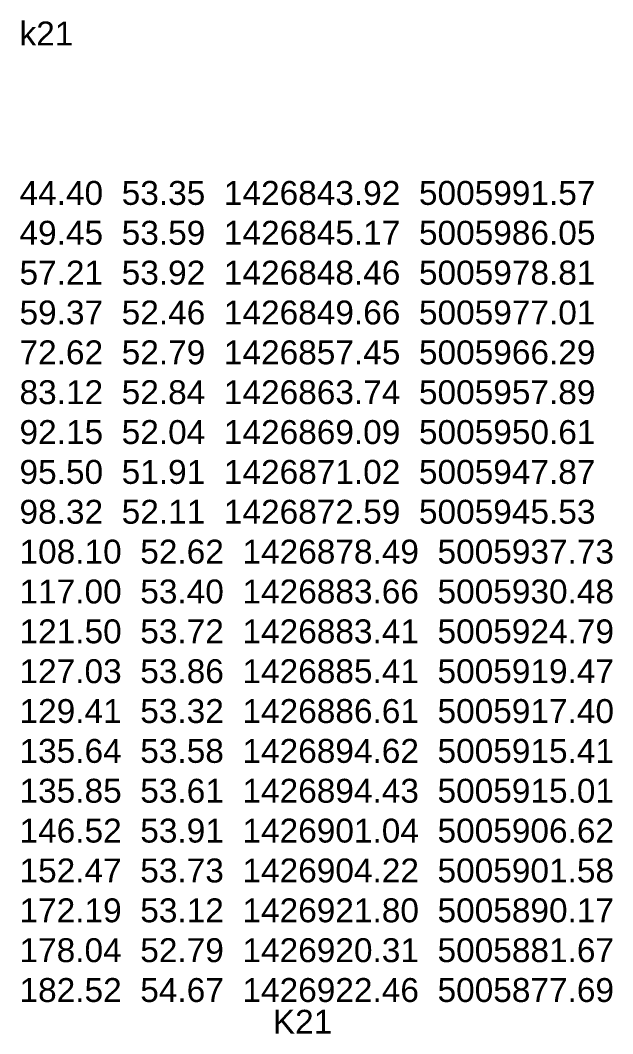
# Model space of a CAD drawing. Header units: millimetres. Extents: x -13548260 to 13046302109, y -19137686871 to 1424966580.
# Drawn here: x 4681316 to 5300544, y 150975 to 1210690 of the extents above; entities that cross this region are included whole.
import ezdxf

# ---------------------------------------------------------------- set-up
doc = ezdxf.new("R2010")
doc.units = ezdxf.units.MM
doc.layers.get('0').update_dxf_attribs({"lineweight": 0})
doc.styles.get("Standard").update_dxf_attribs({"font": 'arial.ttf'})

msp = doc.modelspace()

# ---------------------------------------------------------------- texts
at = {"insert": (4680514.723, 1209359.569), "char_height": 25000, "width": 646938.94952, "attachment_point": 1}
msp.add_mtext('k21      \\P      \\P      \\P      \\P44.40  53.35  1426843.92  5005991.57\\P49.45  53.59  1426845.17  5005986.05\\P57.21  53.92  1426848.46  5005978.81\\P59.37  52.46  1426849.66  5005977.01\\P72.62  52.79  1426857.45  5005966.29\\P83.12  52.84  1426863.74  5005957.89\\P92.15  52.04  1426869.09  5005950.61\\P95.50  51.91  1426871.02  5005947.87\\P98.32  52.11  1426872.59  5005945.53\\P108.10  52.62  1426878.49  5005937.73\\P117.00  53.40  1426883.66  5005930.48\\P121.50  53.72  1426883.41  5005924.79\\P127.03  53.86  1426885.41  5005919.47\\P129.41  53.32  1426886.61  5005917.40\\P135.64  53.58  1426894.62  5005915.41\\P135.85  53.61  1426894.43  5005915.01\\P146.52  53.91  1426901.04  5005906.62\\P152.47  53.73  1426904.22  5005901.58\\P172.19  53.12  1426921.80  5005890.17\\P178.04  52.79  1426920.31  5005881.67\\P182.52  54.67  1426922.46  5005877.69\\P\\P \\P ', dxfattribs=at)
at = {"insert": (4945243.393, 175974.652), "char_height": 25000, "attachment_point": 1}
msp.add_mtext_dynamic_manual_height_columns('K21', width=97508.68034, gutter_width=25000, heights=[0], dxfattribs=at)

doc.saveas('drawing.dxf')
